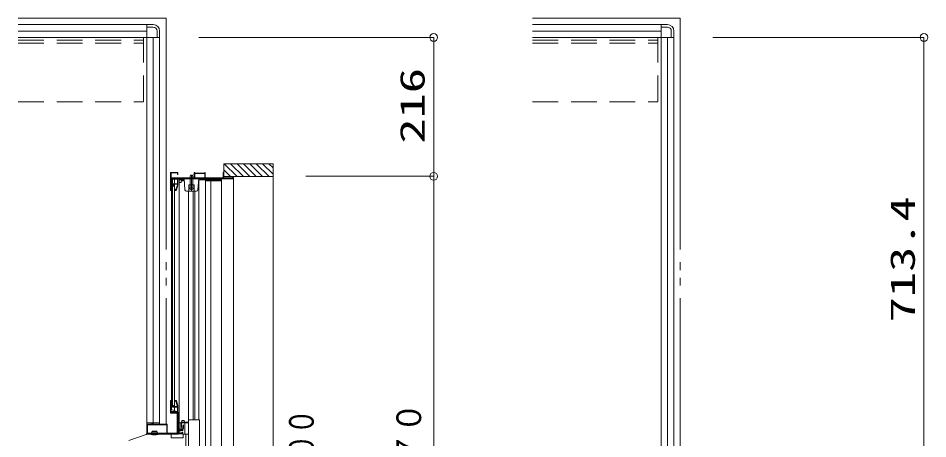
# Model space of a CAD drawing. Units: millimetres on the paper. Extents: x -305 to 305, y -152 to 152.
# Drawn here: x -83.4 to -12.7, y 48.8 to 81.6 of the extents above; entities that cross this region are included whole.
import ezdxf
from ezdxf.enums import TextEntityAlignment as Align

# ---------------------------------------------------------------- set-up
doc = ezdxf.new("R2010")
doc.units = ezdxf.units.MM
doc.linetypes.add('DASHED2', pattern=[3, 2, -1])
doc.linetypes.add('LONG_DOUBLE_CHAIN', pattern=[21.8, 18, -1, 0.6, -0.6, 0.6, -1])
doc.layers.add('0-0_0', color=7, linetype='Continuous', lineweight=9)
doc.layers.add('0-1_VIEW0001', color=7, linetype='Continuous', lineweight=9)
doc.styles.add('ＭＳ ゴシック', font='')
doc.styles.get('ＭＳ ゴシック').set_extended_font_data('MS Gothic')

# ---------------------------------------------------------------- blocks, each defined once
blk = doc.blocks.new('_ORIGIN')
at = {"layer": '0-0_0'}
blk.add_line((0, 0), (-1, 0), dxfattribs=at)
blk.add_circle((0, 0), 0.5, dxfattribs=at)

msp = doc.modelspace()

# ---------------------------------------------------------------- linework, layer by layer
at = {"layer": '0-0_0'}
for p, q in [((-69.394, 80.074), (-51.114, 80.074)), ((-29.394, 80.074), (-12.984, 80.074)), ((-51.114, 69.869), (-51.114, 79.474)), ((-12.984, 79.474), (-12.984, 45.004)), ((-61.074, 69.269), (-51.114, 69.269)), ((-61.074, 69.269), (-51.114, 69.269)), ((-51.114, 11.374), (-51.114, 68.669))]:
    msp.add_line(p, q, dxfattribs=at)
at = {"layer": '0-1_VIEW0001', "linetype": 'LONG_DOUBLE_CHAIN'}
for p, q in [((-83.434, 81.574), (-71.934, 81.574)), ((-71.934, 81.574), (-71.934, 49.974)), ((-43.434, 81.574), (-31.934, 81.574)), ((-31.934, 81.574), (-31.934, 44.999))]:
    msp.add_line(p, q, dxfattribs=at)
at = {"layer": '0-1_VIEW0001'}
for p, q in [((-73.434, 81.074), (-83.434, 81.074)), ((-83.434, 81.074), (-73.434, 81.074)), ((-73.434, 49.924), (-73.434, 81.074)), ((-73.434, 81.074), (-73.434, 80.674)), ((-73.434, 81.074), (-72.934, 81.074)), ((-72.934, 80.874), (-73.434, 80.874)), ((-33.434, 81.074), (-43.434, 81.074)), ((-43.434, 81.074), (-33.434, 81.074)), ((-33.434, 44.949), (-33.434, 81.074)), ((-33.434, 81.074), (-33.434, 80.674)), ((-33.434, 81.074), (-32.934, 81.074)), ((-32.934, 80.874), (-33.434, 80.874)), ((-73.434, 80.574), (-83.434, 80.574)), ((-72.434, 80.074), (-83.434, 80.074)), ((-72.934, 49.974), (-72.934, 80.074)), ((-72.834, 80.074), (-72.434, 80.074)), ((-72.634, 80.074), (-72.634, 80.574)), ((-72.434, 80.074), (-72.434, 80.574)), ((-72.434, 49.974), (-72.434, 80.074)), ((-72.434, 80.074), (-72.434, 49.974)), ((-33.434, 80.574), (-43.434, 80.574)), ((-32.434, 80.074), (-43.434, 80.074)), ((-32.934, 44.999), (-32.934, 80.074)), ((-32.834, 80.074), (-32.434, 80.074)), ((-32.634, 80.074), (-32.634, 80.574)), ((-32.434, 80.074), (-32.434, 80.574)), ((-32.434, 44.999), (-32.434, 80.074)), ((-32.434, 80.074), (-32.434, 44.999)), ((-63.614, 70.249), (-67.434, 70.249)), ((-67.434, 69.149), (-67.434, 70.249)), ((-66.414, 69.249), (-67.414, 70.249)), ((-65.914, 69.249), (-66.914, 70.249)), ((-65.414, 69.249), (-66.414, 70.249)), ((-64.914, 69.249), (-65.914, 70.249)), ((-64.419, 69.249), (-65.419, 70.249)), ((-63.924, 69.249), (-64.924, 70.249)), ((-63.614, 69.433), (-64.429, 70.249)), ((-63.614, 69.928), (-63.934, 70.249)), ((-63.614, 70.249), (-63.614, 9.774)), ((-71.584, 68.199), (-71.584, 69.559)), ((-71.569, 69.574), (-71.009, 69.574)), ((-71.024, 69.399), (-71.034, 69.399)), ((-71.009, 69.574), (-71.009, 69.414)), ((-69.959, 68.174), (-69.959, 69.373)), ((-69.894, 69.349), (-69.859, 69.279)), ((-69.689, 69.479), (-68.929, 69.479)), ((-69.689, 69.149), (-69.689, 69.479)), ((-68.929, 69.574), (-68.884, 69.574)), ((-68.929, 69.524), (-68.929, 69.574)), ((-68.929, 69.479), (-68.929, 69.149)), ((-68.884, 69.574), (-68.884, 69.149)), ((-66.914, 69.249), (-67.434, 69.769)), ((-71.504, 69.074), (-66.684, 69.074)), ((-71.504, 51.124), (-71.504, 69.074)), ((-71.499, 68.674), (-71.499, 68.673)), ((-71.492, 68.659), (-71.418, 68.619)), ((-71.455, 68.689), (-71.484, 68.689)), ((-71.469, 69.039), (-71.054, 69.039)), ((-71.414, 68.668), (-71.448, 68.687)), ((-71.054, 69.084), (-71.436, 69.084)), ((-71.424, 69.074), (-71.424, 51.449)), ((-71.382, 68.684), (-71.396, 68.67)), ((-71.385, 68.618), (-71.364, 68.639)), ((-71.374, 68.629), (-71.357, 68.629)), ((-71.054, 68.689), (-71.372, 68.689)), ((-71.264, 51.031), (-71.264, 69.074)), ((-71.054, 69.099), (-71.054, 69.084)), ((-71.054, 69.039), (-71.054, 68.689)), ((-71.024, 69.099), (-71.044, 69.099)), ((-70.924, 69.074), (-70.924, 49.249)), ((-70.527, 69.004), (-70.924, 69.004)), ((-70.924, 68.779), (-70.764, 68.779)), ((-70.764, 68.779), (-70.764, 68.896)), ((-70.758, 68.904), (-70.519, 68.904)), ((-70.739, 68.904), (-70.739, 69.004)), ((-70.534, 69.099), (-70.468, 68.214)), ((-70.059, 68.419), (-70.059, 69.279)), ((-69.859, 68.419), (-69.859, 69.279)), ((-69.689, 69.149), (-68.929, 69.149)), ((-69.384, 69.099), (-69.45, 68.214)), ((-67.654, 69.004), (-69.389, 69.004)), ((-69.379, 50.324), (-69.379, 69.004)), ((-68.869, 69.004), (-68.869, 31.949)), ((-68.439, 31.949), (-68.439, 68.904)), ((-67.624, 69.074), (-67.624, 12.794)), ((-63.614, 69.249), (-67.434, 69.249)), ((-66.719, 69.249), (-66.699, 69.249)), ((-66.684, 69.074), (-66.684, 13.969)), ((-71.424, 68.174), (-71.559, 68.174)), ((-71.529, 68.224), (-71.474, 68.224)), ((-71.449, 68.249), (-71.424, 68.249)), ((-71.424, 68.499), (-71.264, 68.499)), ((-71.424, 68.234), (-71.424, 68.189)), ((-71.415, 68.598), (-71.391, 68.621)), ((-71.399, 68.614), (-71.395, 68.614)), ((-71.37, 68.579), (-71.396, 68.553)), ((-71.307, 68.555), (-71.352, 68.581)), ((-71.332, 68.622), (-71.296, 68.601)), ((-71.284, 68.579), (-71.284, 68.568)), ((-71.274, 68.249), (-71.274, 68.23)), ((-71.27, 68.219), (-71.229, 68.178)), ((-71.257, 68.264), (-71.259, 68.264)), ((-71.21, 68.223), (-71.246, 68.259)), ((-71.218, 68.174), (-71.171, 68.174)), ((-71.178, 68.219), (-71.199, 68.219)), ((-69.575, 68.099), (-70.343, 68.099)), ((-70.184, 68.1), (-70.184, 50.124)), ((-69.759, 68.599), (-70.159, 68.599)), ((-70.159, 68.099), (-70.159, 68.599)), ((-69.779, 68.349), (-70.139, 68.349)), ((-70.059, 68.419), (-70.052, 68.378)), ((-69.859, 68.419), (-69.866, 68.378)), ((-69.827, 68.099), (-69.827, 50.324)), ((-69.759, 68.099), (-69.759, 68.599)), ((-69.687, 50.324), (-69.687, 68.099)), ((-71.584, 51.799), (-71.584, 50.864)), ((-71.439, 51.824), (-71.559, 51.824)), ((-71.529, 51.459), (-71.529, 51.764)), ((-71.519, 51.774), (-71.474, 51.774)), ((-71.449, 51.749), (-71.439, 51.749)), ((-71.424, 51.764), (-71.424, 51.809)), ((-71.274, 51.749), (-71.274, 51.768)), ((-71.27, 51.778), (-71.229, 51.819)), ((-71.257, 51.734), (-71.259, 51.734)), ((-71.21, 51.774), (-71.246, 51.738)), ((-71.218, 51.824), (-71.171, 51.824)), ((-71.178, 51.779), (-71.199, 51.779)), ((-71.057, 51.425), (-71.164, 51.768)), ((-71.123, 51.789), (-71.014, 51.438)), ((-71.529, 50.909), (-71.529, 51.394)), ((-71.407, 51.449), (-71.519, 51.449)), ((-71.519, 51.404), (-71.425, 51.404)), ((-71.504, 51.124), (-70.984, 50.924)), ((-71.499, 51.324), (-71.499, 51.325)), ((-71.492, 51.338), (-71.418, 51.379)), ((-71.455, 51.309), (-71.484, 51.309)), ((-71.469, 50.959), (-71.069, 50.959)), ((-71.414, 51.33), (-71.448, 51.311)), ((-71.415, 51.399), (-71.392, 51.376)), ((-71.399, 51.384), (-71.395, 51.384)), ((-71.37, 51.419), (-71.396, 51.444)), ((-71.382, 51.313), (-71.396, 51.327)), ((-71.385, 51.379), (-71.364, 51.358)), ((-71.374, 51.369), (-71.358, 51.369)), ((-71.069, 51.309), (-71.372, 51.309)), ((-71.353, 51.354), (-71.069, 51.354)), ((-71.307, 51.443), (-71.352, 51.416)), ((-71.333, 51.376), (-71.297, 51.397)), ((-71.284, 51.418), (-71.284, 51.43)), ((-71.054, 51.369), (-71.054, 51.408)), ((-71.054, 50.974), (-71.054, 51.294)), ((-71.009, 51.408), (-71.009, 50.914)), ((-71.559, 50.839), (-71.069, 50.839)), ((-71.024, 50.899), (-71.519, 50.899)), ((-71.07, 50.914), (-71.436, 50.914)), ((-71.069, 50.839), (-71.069, 49.284)), ((-71.024, 50.899), (-71.044, 50.899)), ((-71.009, 49.519), (-71.009, 50.884)), ((-70.984, 49.199), (-70.984, 50.924)), ((-70.697, 50.236), (-70.712, 50.164)), ((-70.521, 50.236), (-70.527, 50.264)), ((-70.507, 50.164), (-70.521, 50.236)), ((-69.374, 50.324), (-70.184, 50.324)), ((-69.334, 50.282), (-69.334, 30.699)), ((-72.434, 50.074), (-73.434, 50.074)), ((-73.434, 49.924), (-73.434, 49.239)), ((-73.389, 49.914), (-73.389, 49.289)), ((-73.389, 49.914), (-73.389, 49.289)), ((-73.049, 49.974), (-73.384, 49.974)), ((-71.894, 49.929), (-73.374, 49.929)), ((-71.894, 49.929), (-73.374, 49.929)), ((-73.034, 50.039), (-73.034, 49.989)), ((-73.004, 50.049), (-73.024, 50.049)), ((-72.994, 49.989), (-72.994, 50.039)), ((-71.884, 49.974), (-72.979, 49.974)), ((-71.879, 49.289), (-71.879, 49.914)), ((-71.879, 49.289), (-71.879, 49.914)), ((-71.834, 49.284), (-71.834, 49.924)), ((-70.984, 50.024), (-70.924, 50.024)), ((-70.184, 50.074), (-70.924, 50.074)), ((-70.924, 49.624), (-70.774, 49.624)), ((-70.809, 49.609), (-70.809, 49.529)), ((-70.649, 49.624), (-70.794, 49.624)), ((-70.785, 50.074), (-70.785, 49.739)), ((-70.77, 49.724), (-70.75, 49.724)), ((-70.759, 49.484), (-70.759, 49.564)), ((-70.749, 49.574), (-70.694, 49.574)), ((-70.184, 50.124), (-70.735, 50.124)), ((-70.735, 49.739), (-70.735, 50.059)), ((-70.712, 50.164), (-70.717, 50.139)), ((-70.717, 50.139), (-70.717, 50.074)), ((-70.684, 49.564), (-70.684, 49.484)), ((-70.634, 49.874), (-70.634, 49.639)), ((-70.634, 49.484), (-70.634, 49.57)), ((-70.612, 49.916), (-70.632, 49.882)), ((-70.584, 49.634), (-70.584, 49.909)), ((-70.502, 50.139), (-70.507, 50.164)), ((-70.502, 50.139), (-70.502, 50.074)), ((-70.484, 50.074), (-70.484, 49.189)), ((-70.184, 50.074), (-70.184, 29.999)), ((-73.485, 49.183), (-74.836, 48.701)), ((-71.546, 49.189), (-73.452, 49.189)), ((-73.419, 49.224), (-70.684, 49.224)), ((-73.374, 49.274), (-71.894, 49.274)), ((-73.374, 49.274), (-71.894, 49.274)), ((-73.134, 49.224), (-73.134, 49.204)), ((-73.009, 49.374), (-73.069, 49.295)), ((-73.052, 49.239), (-73.052, 49.258)), ((-73.009, 49.424), (-73.009, 49.374)), ((-72.659, 49.424), (-73.009, 49.424)), ((-73.009, 49.374), (-72.659, 49.374)), ((-72.659, 49.424), (-72.659, 49.374)), ((-72.659, 49.374), (-72.6, 49.295)), ((-72.617, 49.239), (-72.617, 49.258)), ((-72.534, 49.224), (-72.534, 49.204)), ((-71.069, 49.284), (-71.834, 49.284)), ((-71.546, 49.189), (-71.546, 48.924)), ((-70.819, 49.519), (-71.009, 49.519)), ((-71.009, 49.274), (-70.809, 49.274)), ((-70.984, 49.249), (-70.924, 49.249)), ((-70.799, 49.304), (-70.799, 49.284)), ((-70.774, 49.319), (-70.784, 49.319)), ((-70.759, 49.274), (-70.759, 49.304)), ((-70.694, 49.264), (-70.749, 49.264)), ((-70.684, 49.304), (-70.684, 49.274)), ((-70.669, 49.469), (-70.649, 49.469)), ((-70.649, 49.319), (-70.669, 49.319)), ((-70.634, 49.274), (-70.634, 49.304)), ((-70.609, 49.189), (-70.184, 49.189))]:
    msp.add_line(p, q, dxfattribs=at)
at = {"layer": '0-1_VIEW0001', "color": 6, "linetype": 'DASHED2'}
for p, q in [((-73.684, 75.124), (-73.684, 80.074)), ((-33.684, 75.124), (-33.684, 80.074)), ((-83.434, 79.874), (-73.684, 79.874)), ((-83.434, 79.624), (-73.684, 79.624)), ((-43.434, 79.874), (-33.684, 79.874)), ((-43.434, 79.624), (-33.684, 79.624)), ((-83.434, 75.074), (-73.684, 75.074)), ((-43.434, 75.074), (-33.684, 75.074))]:
    msp.add_line(p, q, dxfattribs=at)
at = {"layer": '0-1_VIEW0001', "color": 5}
msp.add_line((-70.384, 12.995), (-70.384, 49.189), dxfattribs=at)
at = {"layer": '0-1_VIEW0001'}
for points in [[(-71.584, 69.559), (-71.58, 69.569), (-71.569, 69.574)], [(-71.049, 69.414), (-71.049, 69.529), (-71.529, 69.529)], [(-71.529, 69.529), (-71.529, 69.149), (-69.734, 69.149), (-69.734, 69.374), (-69.784, 69.374)], [(-71.034, 69.399), (-71.045, 69.403), (-71.049, 69.414)], [(-71.009, 69.414), (-71.013, 69.403), (-71.024, 69.399)], [(-70.059, 69.279), (-70.024, 69.349), (-69.894, 69.349)], [(-69.784, 69.374), (-69.784, 69.419), (-69.734, 69.419)], [(-69.734, 69.419), (-69.734, 69.574), (-69.689, 69.574)], [(-69.689, 69.574), (-69.689, 69.524), (-68.929, 69.524)], [(-68.884, 69.149), (-67.479, 69.149), (-67.479, 69.574), (-67.434, 69.574)], [(-66.684, 69.249), (-66.684, 69.099), (-71.529, 69.099), (-71.529, 68.594), (-71.425, 68.594)], [(-71.484, 68.689), (-71.495, 68.684), (-71.499, 68.674)], [(-71.499, 68.673), (-71.497, 68.665), (-71.492, 68.659)], [(-71.447, 69.089), (-71.497, 69.081), (-71.469, 69.039)], [(-71.448, 68.687), (-71.452, 68.688), (-71.455, 68.689)], [(-71.436, 69.084), (-71.442, 69.085), (-71.447, 69.089)], [(-71.396, 68.67), (-71.405, 68.666), (-71.414, 68.668)], [(-71.391, 68.621), (-71.383, 68.627), (-71.374, 68.629)], [(-71.372, 68.689), (-71.377, 68.688), (-71.382, 68.684)], [(-71.364, 68.639), (-71.359, 68.643), (-71.353, 68.644)], [(-71.357, 68.629), (-71.344, 68.627), (-71.332, 68.622)], [(-71.353, 68.644), (-71.054, 68.644), (-71.054, 68.581), (-71.164, 68.229)], [(-71.123, 68.209), (-71.009, 68.574), (-71.009, 69.099)], [(-70.758, 68.904), (-70.76, 68.904), (-70.762, 68.903), (-70.764, 68.9), (-70.764, 68.898), (-70.764, 68.896)], [(-68.869, 68.904), (-67.639, 68.904), (-67.639, 68.989)], [(-67.434, 69.149), (-66.734, 69.149), (-66.734, 69.249)], [(-71.559, 68.174), (-71.577, 68.181), (-71.584, 68.199)], [(-71.407, 68.549), (-71.529, 68.549), (-71.529, 68.224)], [(-71.474, 68.224), (-71.467, 68.227), (-71.464, 68.234), (-71.46, 68.244), (-71.449, 68.249)], [(-71.425, 68.594), (-71.419, 68.595), (-71.415, 68.598)], [(-71.418, 68.619), (-71.409, 68.615), (-71.399, 68.614)], [(-71.396, 68.553), (-71.401, 68.55), (-71.407, 68.549)], [(-71.395, 68.614), (-71.39, 68.615), (-71.385, 68.618)], [(-71.352, 68.581), (-71.361, 68.583), (-71.37, 68.579)], [(-71.284, 68.568), (-71.291, 68.555), (-71.307, 68.555)], [(-71.296, 68.601), (-71.287, 68.592), (-71.284, 68.579)], [(-71.259, 68.264), (-71.27, 68.259), (-71.274, 68.249)], [(-71.274, 68.23), (-71.273, 68.224), (-71.27, 68.219)], [(-71.246, 68.259), (-71.251, 68.263), (-71.257, 68.264)], [(-71.229, 68.178), (-71.224, 68.175), (-71.218, 68.174)], [(-71.199, 68.219), (-71.205, 68.22), (-71.21, 68.223)], [(-71.164, 68.229), (-71.169, 68.222), (-71.178, 68.219)], [(-71.171, 68.174), (-71.141, 68.183), (-71.123, 68.209)], [(-71.559, 51.824), (-71.577, 51.816), (-71.584, 51.799)], [(-71.529, 51.764), (-71.526, 51.771), (-71.519, 51.774)], [(-71.474, 51.774), (-71.467, 51.771), (-71.464, 51.764), (-71.46, 51.753), (-71.449, 51.749)], [(-71.424, 51.809), (-71.429, 51.819), (-71.439, 51.824)], [(-71.439, 51.749), (-71.429, 51.753), (-71.424, 51.764)], [(-71.274, 51.768), (-71.273, 51.773), (-71.27, 51.778)], [(-71.259, 51.734), (-71.27, 51.738), (-71.274, 51.749)], [(-71.246, 51.738), (-71.251, 51.735), (-71.257, 51.734)], [(-71.229, 51.819), (-71.224, 51.823), (-71.218, 51.824)], [(-71.199, 51.779), (-71.205, 51.778), (-71.21, 51.774)], [(-71.164, 51.768), (-71.169, 51.776), (-71.178, 51.779)], [(-71.171, 51.824), (-71.141, 51.814), (-71.123, 51.789)], [(-71.519, 51.449), (-71.526, 51.452), (-71.529, 51.459)], [(-71.529, 51.394), (-71.526, 51.401), (-71.519, 51.404)], [(-71.499, 51.325), (-71.497, 51.333), (-71.492, 51.338)], [(-71.484, 51.309), (-71.495, 51.313), (-71.499, 51.324)], [(-71.447, 50.909), (-71.497, 50.916), (-71.469, 50.959)], [(-71.448, 51.311), (-71.452, 51.309), (-71.455, 51.309)], [(-71.425, 51.404), (-71.42, 51.403), (-71.415, 51.399)], [(-71.418, 51.379), (-71.409, 51.382), (-71.399, 51.384)], [(-71.396, 51.327), (-71.405, 51.331), (-71.414, 51.33)], [(-71.396, 51.444), (-71.401, 51.448), (-71.407, 51.449)], [(-71.395, 51.384), (-71.39, 51.383), (-71.385, 51.379)], [(-71.392, 51.376), (-71.383, 51.371), (-71.374, 51.369)], [(-71.372, 51.309), (-71.377, 51.31), (-71.382, 51.313)], [(-71.352, 51.416), (-71.362, 51.414), (-71.37, 51.419)], [(-71.364, 51.358), (-71.359, 51.355), (-71.353, 51.354)], [(-71.358, 51.369), (-71.345, 51.37), (-71.333, 51.376)], [(-71.284, 51.43), (-71.292, 51.443), (-71.307, 51.443)], [(-71.297, 51.397), (-71.288, 51.406), (-71.284, 51.418)], [(-71.069, 51.354), (-71.059, 51.358), (-71.054, 51.369)], [(-71.054, 51.294), (-71.059, 51.304), (-71.069, 51.309)], [(-71.069, 50.959), (-71.059, 50.963), (-71.054, 50.974)], [(-71.054, 51.408), (-71.055, 51.417), (-71.057, 51.425)], [(-71.014, 51.438), (-71.01, 51.424), (-71.009, 51.408)], [(-71.584, 50.864), (-71.577, 50.846), (-71.559, 50.839)], [(-71.519, 50.899), (-71.526, 50.902), (-71.529, 50.909)], [(-71.436, 50.914), (-71.442, 50.912), (-71.447, 50.909)], [(-71.044, 50.899), (-71.052, 50.901), (-71.057, 50.906), (-71.063, 50.912), (-71.07, 50.914)], [(-71.009, 50.914), (-71.014, 50.903), (-71.024, 50.899)], [(-71.009, 50.884), (-71.014, 50.894), (-71.024, 50.899)], [(-70.697, 50.236), (-70.692, 50.264), (-70.527, 50.264)], [(-73.384, 49.974), (-73.42, 49.959), (-73.434, 49.924)], [(-73.034, 49.989), (-73.039, 49.978), (-73.049, 49.974)], [(-73.024, 50.049), (-73.031, 50.046), (-73.034, 50.039)], [(-72.994, 50.039), (-72.997, 50.046), (-73.004, 50.049)], [(-72.979, 49.974), (-72.99, 49.978), (-72.994, 49.989)], [(-71.834, 49.924), (-71.849, 49.959), (-71.884, 49.974)], [(-70.809, 49.529), (-70.812, 49.522), (-70.819, 49.519)], [(-70.794, 49.624), (-70.805, 49.619), (-70.809, 49.609)], [(-70.759, 49.564), (-70.756, 49.571), (-70.749, 49.574)], [(-70.694, 49.574), (-70.687, 49.571), (-70.684, 49.564)], [(-70.634, 49.639), (-70.639, 49.628), (-70.649, 49.624)], [(-70.632, 49.882), (-70.634, 49.878), (-70.634, 49.874)], [(-70.634, 49.57), (-70.631, 49.58), (-70.623, 49.585), (-70.595, 49.603), (-70.584, 49.634)], [(-70.584, 49.909), (-70.595, 49.923), (-70.612, 49.916)], [(-73.434, 49.239), (-73.43, 49.228), (-73.419, 49.224)], [(-73.434, 49.189), (-73.434, 49.199), (-70.984, 49.199)], [(-70.609, 49.189), (-70.609, 48.924), (-71.546, 48.924)], [(-71.009, 49.274), (-71.009, 49.469), (-70.774, 49.469)], [(-70.799, 49.284), (-70.802, 49.277), (-70.809, 49.274)], [(-70.784, 49.319), (-70.795, 49.314), (-70.799, 49.304)], [(-70.774, 49.469), (-70.764, 49.473), (-70.759, 49.484)], [(-70.759, 49.304), (-70.764, 49.314), (-70.774, 49.319)], [(-70.749, 49.264), (-70.756, 49.267), (-70.759, 49.274)], [(-70.684, 49.274), (-70.687, 49.267), (-70.694, 49.264)], [(-70.684, 49.484), (-70.68, 49.473), (-70.669, 49.469)], [(-70.669, 49.319), (-70.68, 49.314), (-70.684, 49.304)], [(-70.684, 49.224), (-70.649, 49.238), (-70.634, 49.274)], [(-70.649, 49.469), (-70.639, 49.473), (-70.634, 49.484)], [(-70.634, 49.304), (-70.639, 49.314), (-70.649, 49.319)]]:
    msp.add_lwpolyline(points, dxfattribs=at)
for centre, radius, start, end in [((-72.934, 80.574), 0.5, 0, 90), ((-72.934, 80.574), 0.3, 0, 90), ((-32.934, 80.574), 0.5, 0, 90), ((-32.934, 80.574), 0.3, 0, 90), ((-67.654, 68.989), 0.015, 0, 90), ((-70.343, 68.224), 0.125, 184.28915, 270), ((-70.139, 68.341), 0.0077, 90, 207.28096), ((-69.959, 68.434), 0.21, 207.28096, 332.71904), ((-70.076, 68.374), 0.025, 270, 10.09096), ((-69.842, 68.374), 0.025, 169.90904, 270), ((-69.779, 68.341), 0.0077, 332.71904, 90), ((-69.575, 68.224), 0.125, 270, 355.71085), ((-69.374, 50.284), 0.04, 0, 90), ((-73.374, 49.914), 0.015, 90, 180), ((-73.374, 49.914), 0.015, 90, 180), ((-71.894, 49.914), 0.015, 0, 90), ((-71.894, 49.914), 0.015, 0, 90), ((-70.735, 50.074), 0.05, 90, 180), ((-70.77, 49.739), 0.015, 180, 270), ((-70.75, 49.739), 0.015, 270, 0), ((-70.72, 50.059), 0.015, 90, 180), ((-73.452, 49.089), 0.1, 90, 109.65382), ((-73.374, 49.289), 0.015, 180, 270), ((-73.374, 49.289), 0.015, 180, 270), ((-73.109, 49.204), 0.025, 180, 257.57603), ((-72.834, 50.452), 1.303, 257.57603, 282.42397), ((-73.057, 49.286), 0.015, 142.83915, 250.52878), ((-73.067, 49.239), 0.015, 270, 0), ((-73.067, 49.258), 0.015, 0, 70.52878), ((-72.602, 49.258), 0.015, 109.47122, 180), ((-72.602, 49.239), 0.015, 180, 270), ((-72.612, 49.286), 0.015, 289.47122, 37.16085), ((-72.559, 49.204), 0.025, 282.42397, 0), ((-71.894, 49.289), 0.015, 270, 0), ((-71.894, 49.289), 0.015, 270, 0)]:
    msp.add_arc(centre, radius, start, end, dxfattribs=at)
at = {"layer": '0-1_VIEW0001', "color": 6, "linetype": 'DASHED2'}
for centre in [(-73.734, 75.124), (-33.734, 75.124)]:
    msp.add_arc(centre, 0.05, 270, 0, dxfattribs=at)

# ---------------------------------------------------------------- block references
at = {"layer": '0-0_0', "xscale": 0.6, "yscale": 0.6}
for p, rotation in [((-51.114, 80.074), 90), ((-12.984, 80.074), 90), ((-51.114, 69.269), 270), ((-51.114, 69.269), 90)]:
    msp.add_blockref('_ORIGIN', p, dxfattribs=dict(at, rotation=rotation))

# ---------------------------------------------------------------- texts
at = {"layer": '0-0_0', "style": 'ＭＳ ゴシック'}
for s, width, p in [('216', 1.5, (-51.244, 71.815)), ('713.4', 1.5, (-13.114, 57.906)), ('額縁内寸法：１１７０', 0.9, (-51.517, 28.079))]:
    msp.add_text(s, height=1.921, rotation=90, dxfattribs=dict(at, width=width)).set_placement(p, align=Align.BOTTOM_LEFT)
at = {"layer": '0-1_VIEW0001', "style": 'ＭＳ ゴシック', "width": 0.75}
msp.add_text('ドア位置ＢＲ\u3000Ｗ８００', height=1.921, rotation=90, dxfattribs=at).set_placement((-59.868, 29.535), align=Align.BOTTOM_LEFT)

doc.saveas('drawing.dxf')
